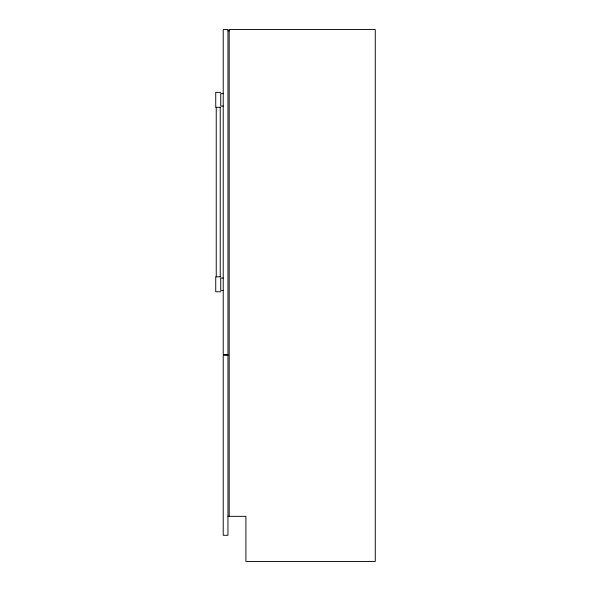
<?xml version="1.0" encoding="UTF-8"?>
<svg xmlns="http://www.w3.org/2000/svg" width="591" height="591" viewBox="0 0 591 591"><rect width="100%" height="100%" fill="white"/><g stroke="black" fill="none" stroke-linecap="round" stroke-linejoin="round"><path stroke-width="0.89" d="M227.956 30.798L229.197 30.798M220.724 92.359L215.737 92.359L215.737 107.318L220.724 107.318M223.221 93.607L220.724 93.607L220.724 106.07L223.221 106.07M220.724 276.81L215.737 276.81L215.737 291.762L220.724 291.762M223.221 278.051L220.724 278.051L220.724 290.513L223.221 290.513M227.956 354.57L223.221 354.57L223.221 29.55L227.956 29.55L227.956 535.276L223.221 535.276L223.221 355.317L227.956 355.317M227.956 516.335L245.9 516.335L245.9 561.45L375.263 561.45L375.263 29.55L229.197 29.55L229.197 516.335M220.229 107.318L220.229 276.81M216.24 107.318L216.24 276.81"/></g></svg>
